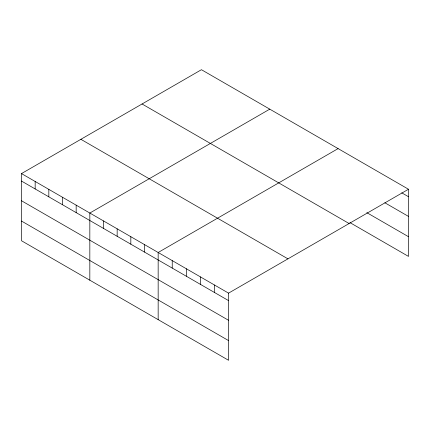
<?xml version="1.0" encoding="UTF-8"?>
<svg xmlns="http://www.w3.org/2000/svg" width="430" height="430" viewBox="0 0 430 430"><rect width="100%" height="100%" fill="white"/><g stroke="black" fill="none" stroke-linecap="round" stroke-linejoin="round"><path stroke-width="0.64" d="M21.5 173.591L228.561 293.136L228.561 360.297L21.5 240.752L21.5 173.591L201.439 69.703L408.5 189.248L408.5 256.409L349.929 222.589M269.771 109.15L89.827 213.038L89.827 280.204M338.098 148.603L158.159 252.491L158.159 319.651M228.561 293.136L408.5 189.248M401.744 192.817L408.5 196.72M384.845 202.761L408.5 216.414M366.822 212.651L408.5 236.71M142.061 103.985L349.117 223.53M80.883 139.309L287.939 258.855M21.5 181.062L228.561 300.608M21.5 200.762L228.561 320.302M21.5 221.052L228.561 340.598M214.479 285.004L214.479 292.475M200.401 276.877L200.401 284.348M186.319 268.75L186.319 276.216M172.236 260.618L172.236 268.089M144.491 244.6L144.491 252.071M130.827 236.71L130.827 244.181M117.159 228.819L117.159 236.29M103.496 220.929L103.496 228.4M76.164 205.153L76.164 212.619M62.495 197.262L62.495 204.728M48.832 189.372L48.832 196.843M35.163 181.481L35.163 188.953"/></g></svg>
